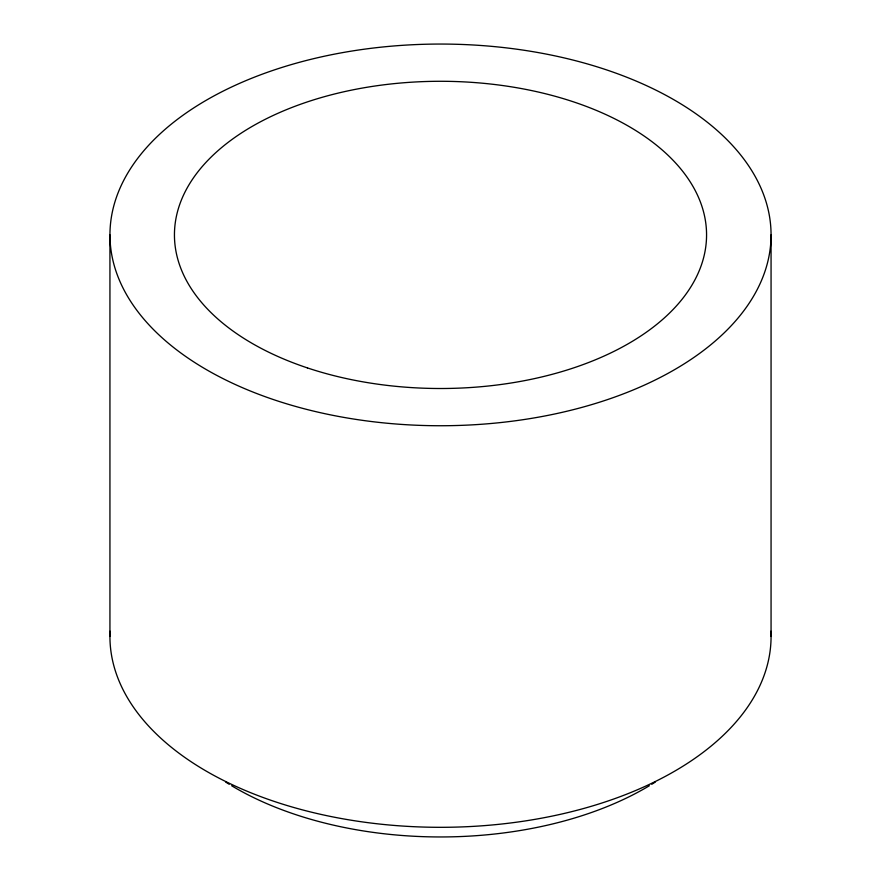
<?xml version="1.0" encoding="UTF-8"?>
<svg xmlns="http://www.w3.org/2000/svg" width="881" height="881" viewBox="0 0 881 881"><rect width="100%" height="100%" fill="white"/><g stroke="black" fill="none" stroke-linecap="round" stroke-linejoin="round"><path stroke-width="1.32" d="M771.062 234.897A330.562 190.847 0 0 1 275.224 400.172A330.562 190.847 0 0 1 275.224 69.621A330.562 190.847 0 0 1 771.062 234.897L771.062 636.456M109.938 234.897L109.938 636.456M770.941 631.214A330.562 190.847 0 0 1 440.5 827.314A330.562 190.847 0 0 1 110.059 631.214M655.266 782.097A290.245 167.577 0 0 1 651.742 784.299M649.363 785.742A290.245 167.577 0 0 1 231.637 785.742M229.258 784.299A290.245 167.577 0 0 1 225.734 782.097M307.469 367.928A266.062 153.613 0 0 0 706.562 234.897A266.062 153.613 0 0 0 307.469 101.866A266.062 153.613 0 0 0 307.469 367.928"/></g></svg>
